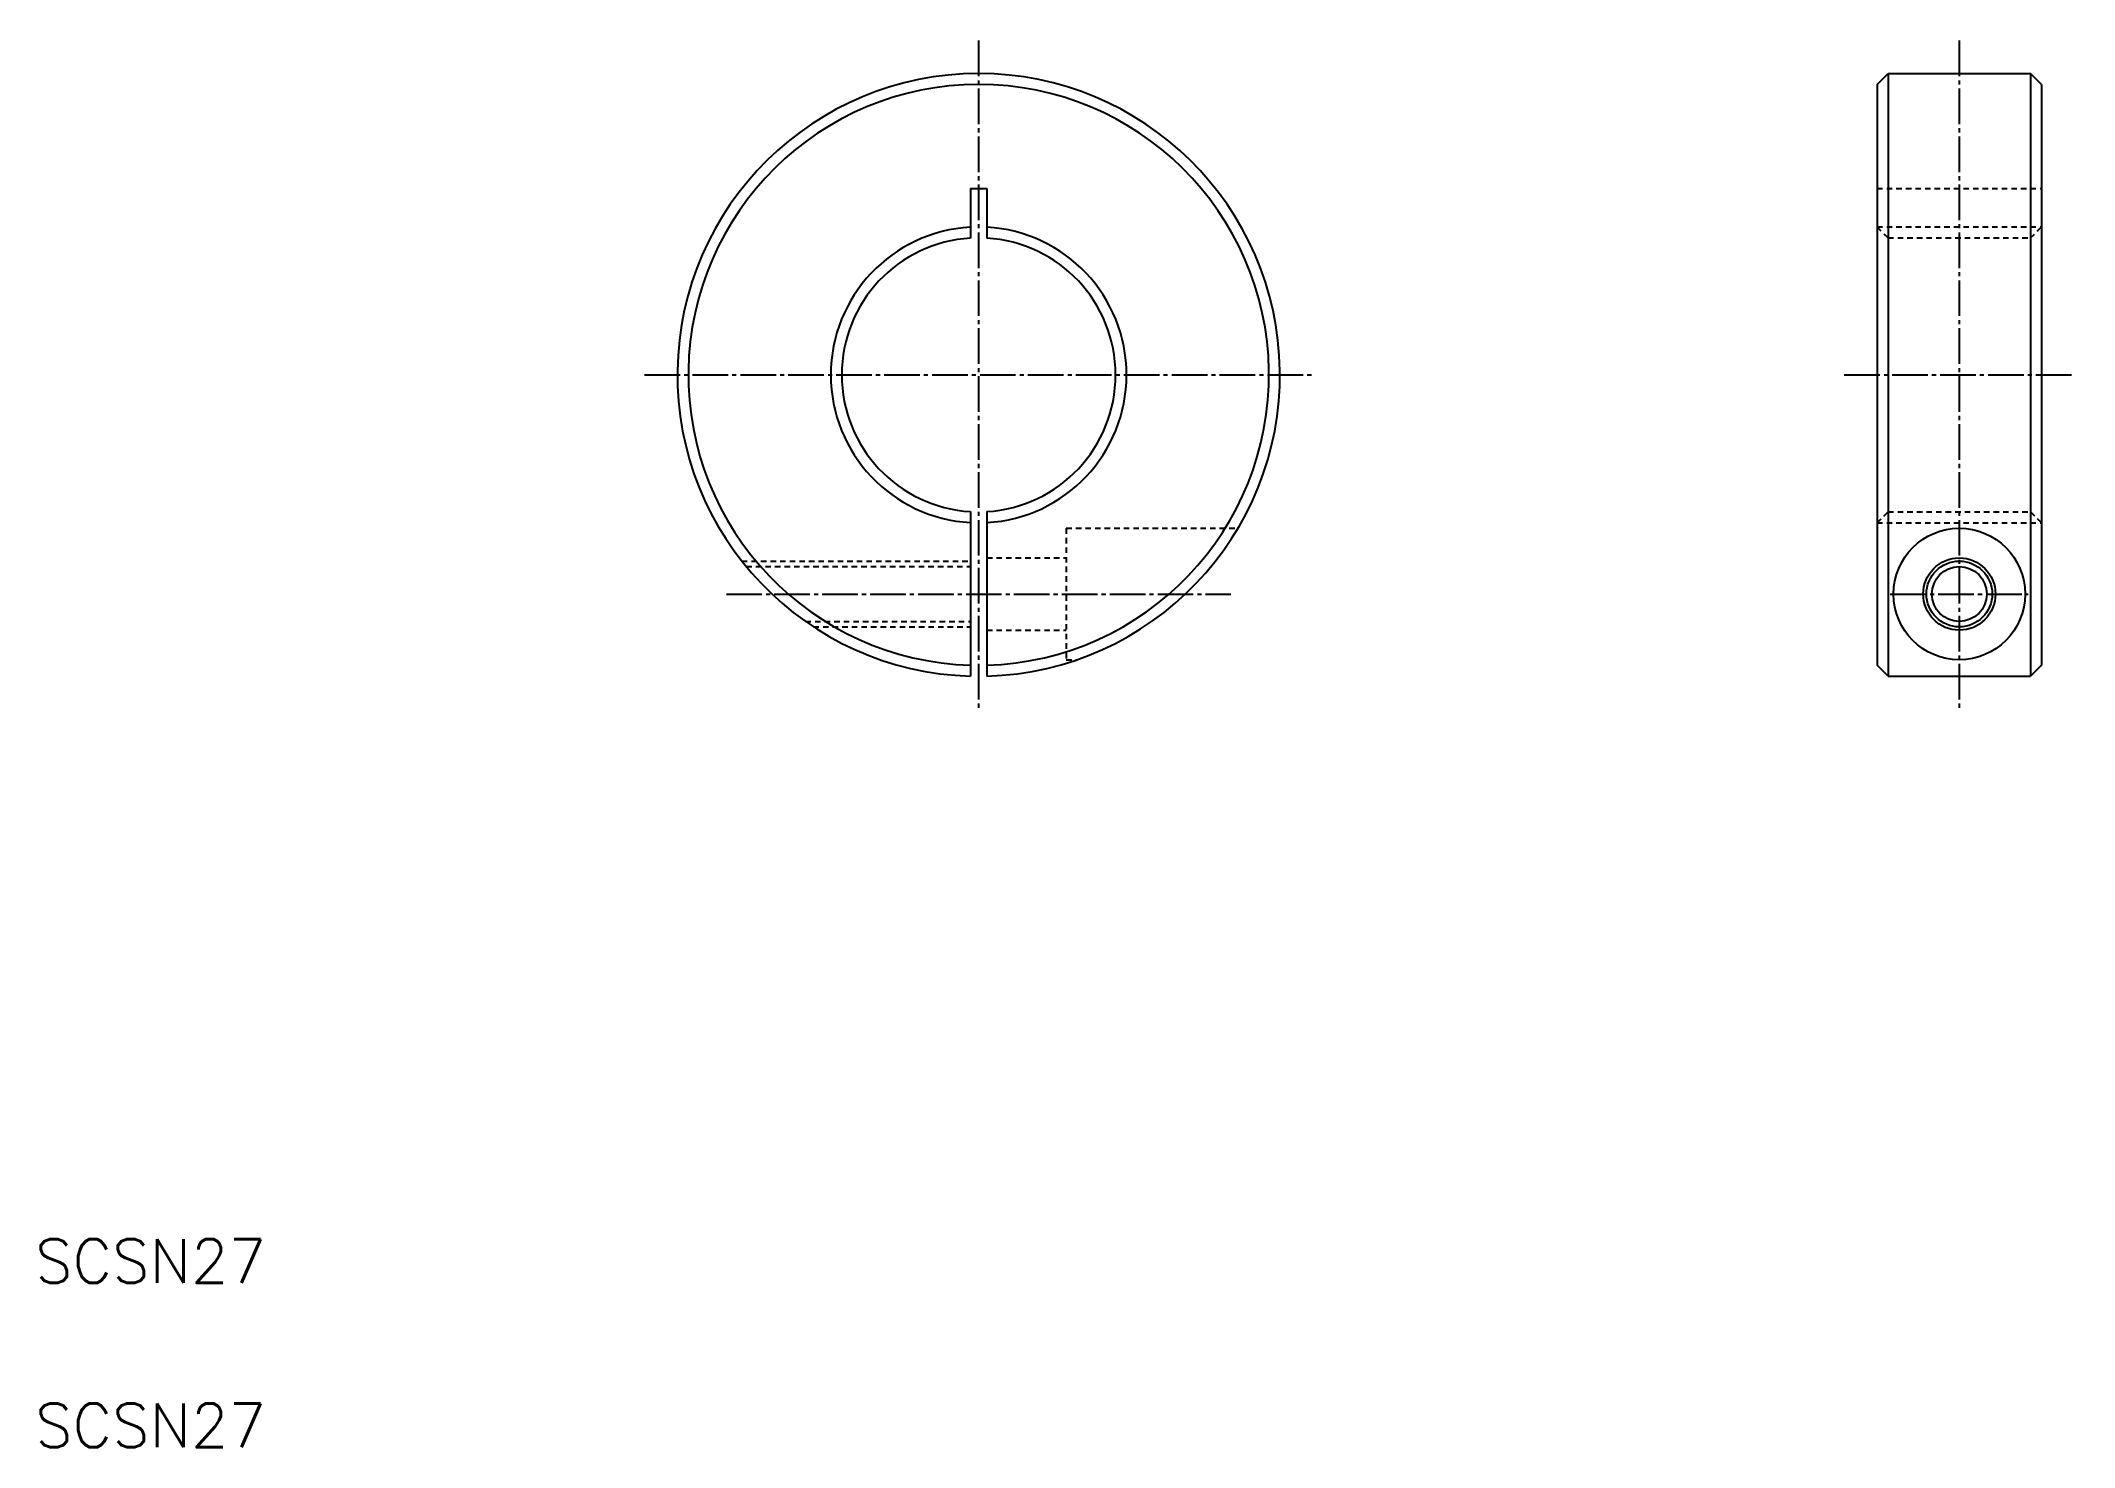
# Model space of a CAD drawing. Extents: x 11 to 196, y 10 to 138.
import ezdxf

# ---------------------------------------------------------------- set-up
doc = ezdxf.new("R2010")
doc.units = 0
doc.header["$LTSCALE"] = 0.25
doc.linetypes.add('CENTER', pattern=[17.5, 13, -1.5, 1.5, -1.5])
doc.linetypes.add('DASHED', pattern=[3.5, 2, -1.5])
doc.layers.get('0').update_dxf_attribs({"linetype": 'CONTINUOUS'})
doc.layers.add('CENTER', color=1, linetype='CENTER')
doc.styles.get("Standard").update_dxf_attribs({"font": 'txt', "bigfont": 'BIGFONT'})

msp = doc.modelspace()

# ---------------------------------------------------------------- linework, layer by layer
at = {"color": 7, "linetype": 'CONTINUOUS'}
for p, q in [((178.16, 134.37), (179.16, 135.37)), ((178.16, 134.37), (178.16, 81.37)), ((179.16, 135.37), (179.16, 80.37)), ((179.16, 135.37), (192.16, 135.37)), ((192.16, 135.37), (192.16, 80.37)), ((193.16, 134.37), (192.16, 135.37)), ((193.16, 134.37), (193.16, 81.37)), ((95.39, 124.87), (95.39, 120.34)), ((95.39, 124.87), (96.89, 124.87)), ((96.89, 124.87), (96.89, 120.34)), ((95.39, 95.39), (95.39, 80.38)), ((96.89, 95.39), (96.89, 80.38)), ((179.16, 80.37), (178.16, 81.37)), ((179.16, 80.37), (192.16, 80.37)), ((193.16, 81.37), (192.16, 80.37))]:
    msp.add_line(p, q, dxfattribs=at)
at = {"color": 3, "linetype": 'DASHED'}
for p, q in [((178.16, 124.87), (193.16, 124.87)), ((178.16, 121.37), (193.16, 121.37)), ((179.16, 120.37), (178.16, 121.37)), ((192.16, 120.37), (193.16, 121.37)), ((179.16, 120.37), (192.16, 120.37)), ((178.16, 94.37), (179.16, 95.37)), ((179.16, 95.37), (192.16, 95.37)), ((192.16, 95.37), (193.16, 94.37)), ((104.14, 93.87), (104.14, 81.87)), ((104.14, 93.87), (119.81, 93.87)), ((178.16, 94.37), (193.16, 94.37)), ((96.89, 91.17), (104.14, 91.17)), ((74.52, 90.87), (95.39, 90.87)), ((74.92, 90.37), (95.39, 90.37)), ((80.33, 85.37), (95.39, 85.37)), ((81.06, 84.87), (95.39, 84.87)), ((96.89, 84.57), (104.14, 84.57)), ((104.14, 81.87), (105.1, 81.87))]:
    msp.add_line(p, q, dxfattribs=at)
for p, q in [((84.64, 84.87), (84.64, 84.87)), ((88.23, 84.87), (88.23, 84.87))]:
    msp.add_line(p, q)
msp.add_circle((185.66, 87.87), 6)
at = {"color": 7, "linetype": 'CONTINUOUS'}
for radius in [3.3, 2.5]:
    msp.add_circle((185.66, 87.87), radius, dxfattribs=at)
at = {"color": 3, "linetype": 'CONTINUOUS'}
msp.add_circle((185.66, 87.87), 3, dxfattribs=at)
at = {"color": 7, "linetype": 'CONTINUOUS'}
for radius, start, end in [(27.5, 271.5628, 268.4372), (26.5, 271.6218, 268.3782), (12.5, 93.4398, 266.5602), (12.5, 273.4398, 86.5602)]:
    msp.add_arc((96.14, 107.87), radius, start, end, dxfattribs=at)
at = {"color": 3, "linetype": 'CONTINUOUS'}
for start, end in [(93.1847, 266.8153), (273.1847, 86.8153)]:
    msp.add_arc((96.14, 107.87), 13.5, start, end, dxfattribs=at)
at = {"layer": 'CENTER', "color": 1, "linetype": 'CENTER'}
for p, q in [((96.14, 138.37), (96.14, 77.37)), ((185.66, 138.37), (185.66, 77.37)), ((65.64, 107.87), (126.64, 107.87)), ((175.16, 107.87), (196.16, 107.87)), ((73.11, 87.87), (119.16, 87.87)), ((179.36, 87.87), (191.96, 87.87))]:
    msp.add_line(p, q, dxfattribs=at)

# ---------------------------------------------------------------- texts
for p in [(10, 25), (10, 10)]:
    msp.add_text('SCSN27', height=4).set_placement(p)

doc.saveas('drawing.dxf')
